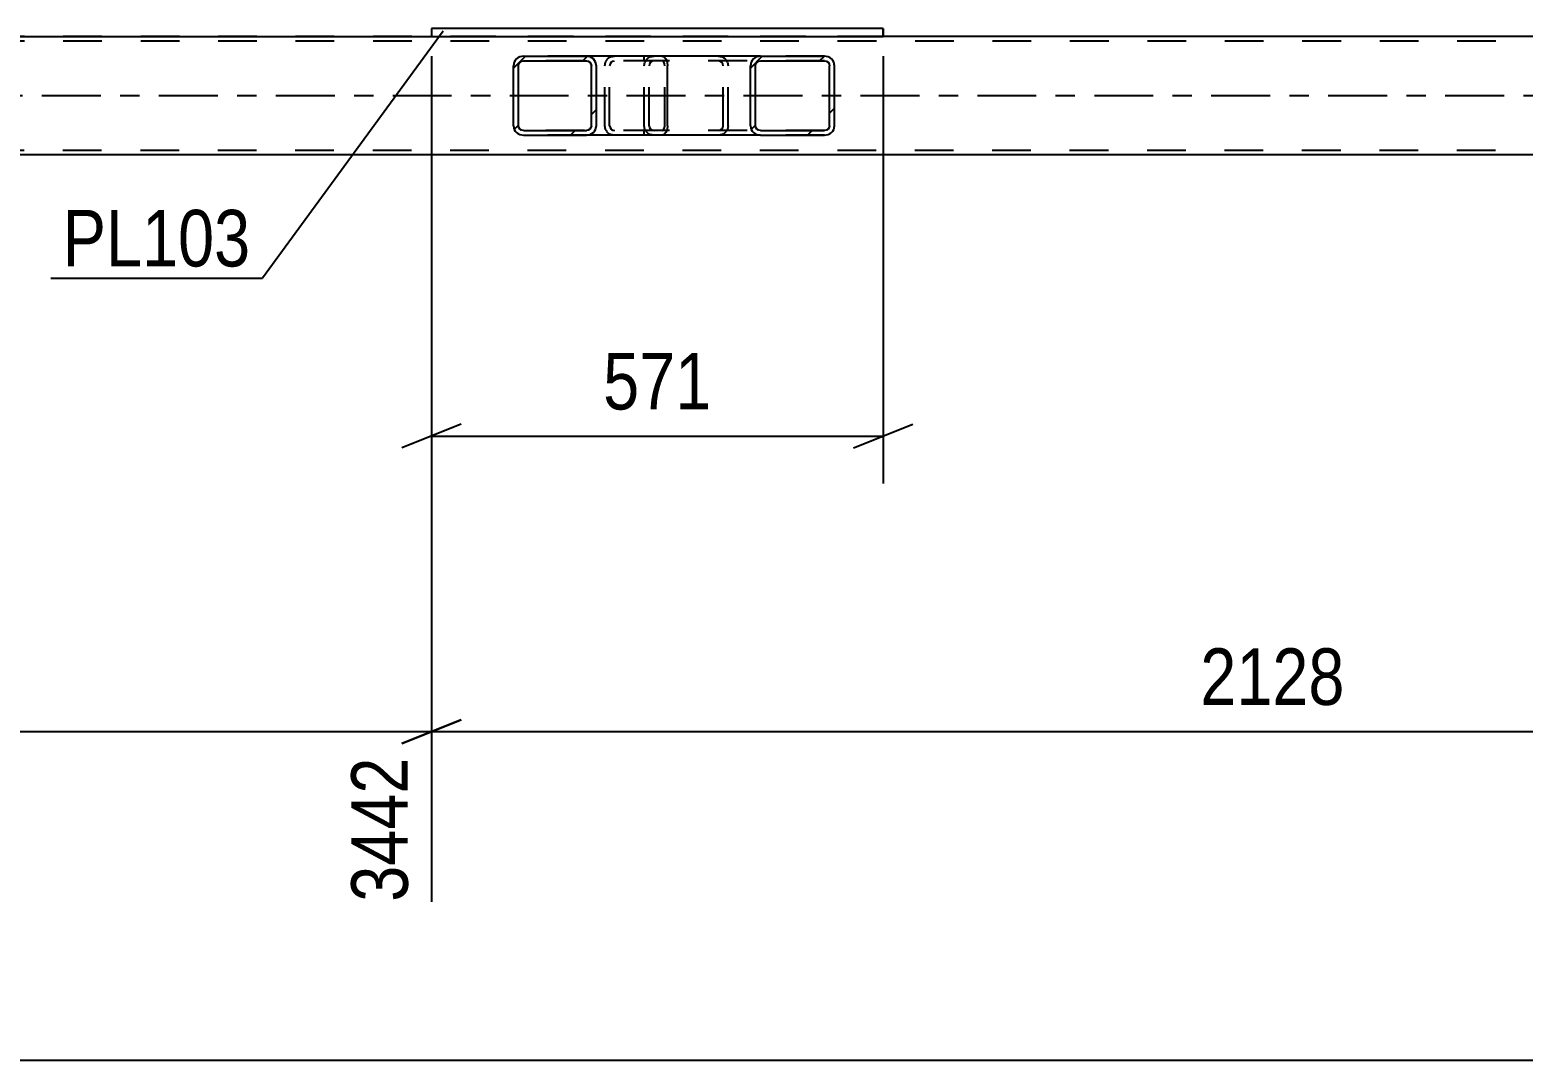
# Model space of a CAD drawing. Header units: millimetres. Extents: x -857 to 332, y -866 to -25.
# Drawn here: x -714.6 to -639, y -596 to -543.8 of the extents above; entities that cross this region are included whole.
import ezdxf

# ---------------------------------------------------------------- set-up
doc = ezdxf.new("R2010")
doc.units = ezdxf.units.MM
doc.linetypes.add('DXK_LINE_DOT2', pattern=[3.9198, 1.9599, -1.9599])
doc.linetypes.add('DXK_LINE_DOT3', pattern=[5.9187, 2.979, -0.9799, 0.9799, -0.9799])
doc.styles.add('Arial Narrow', font='ARIALN.TTF', dxfattribs={"height": 0.2})

# ---------------------------------------------------------------- blocks, each defined once
blk = doc.blocks.new('Part-570388934-8664 - 8534')
at = {"linetype": 'Continuous'}
h = blk.add_hatch(dxfattribs=at)
h.set_pattern_fill('', scale=0.7, style=0, pattern_type=0)
h.set_pattern_definition([(45, (-690.0757, -548.8494), (-1.57154, 1.57154), [])])
h.paths.add_polyline_path([(-690.114, -548.666), (-690.076, -548.849), (-689.967, -549.005), (-689.804, -549.109), (-689.611, -549.146), (-686.427, -549.146), (-686.235, -549.109), (-686.071, -549.005), (-685.962, -548.849), (-685.924, -548.666), (-685.924, -545.626), (-685.962, -545.442), (-686.071, -545.286), (-686.235, -545.182), (-686.427, -545.146), (-689.611, -545.146), (-689.804, -545.182), (-689.967, -545.286), (-690.076, -545.442), (-690.114, -545.626)])
h.paths.add_polyline_path([(-689.843, -545.534), (-689.789, -545.456), (-689.707, -545.404), (-689.611, -545.386), (-686.427, -545.386), (-686.331, -545.404), (-686.249, -545.456), (-686.195, -545.534), (-686.176, -545.626), (-686.176, -548.666), (-686.195, -548.758), (-686.249, -548.835), (-686.331, -548.887), (-686.427, -548.906), (-689.611, -548.906), (-689.707, -548.887), (-689.789, -548.835), (-689.843, -548.758), (-689.863, -548.666), (-689.863, -545.626)])
at = {"color": 2, "linetype": 'Continuous'}
for p, q in [((-690.076, -545.442), (-690.114, -545.626)), ((-690.114, -548.666), (-690.114, -545.626)), ((-689.863, -545.626), (-689.843, -545.534)), ((-689.863, -548.666), (-689.863, -545.626)), ((-689.843, -545.534), (-689.789, -545.456)), ((-689.611, -545.146), (-689.804, -545.182)), ((-689.789, -545.456), (-689.707, -545.404)), ((-689.707, -545.404), (-689.611, -545.386)), ((-689.611, -545.146), (-686.427, -545.146)), ((-689.611, -545.386), (-686.427, -545.386)), ((-682.596, -545.146), (-686.427, -545.146)), ((-686.235, -545.182), (-686.427, -545.146)), ((-686.427, -545.386), (-686.331, -545.404)), ((-686.331, -545.404), (-686.249, -545.456)), ((-686.249, -545.456), (-686.195, -545.534)), ((-686.195, -545.534), (-686.176, -545.626)), ((-686.176, -548.666), (-686.176, -545.626)), ((-685.924, -545.626), (-685.962, -545.442)), ((-685.924, -548.666), (-685.924, -545.626)), ((-682.596, -545.146), (-682.493, -545.182)), ((-682.493, -545.182), (-682.405, -545.286)), ((-682.405, -545.286), (-682.346, -545.442)), ((-682.346, -545.442), (-682.325, -545.626)), ((-682.325, -548.666), (-682.325, -545.626)), ((-690.114, -548.666), (-690.076, -548.849)), ((-689.843, -548.758), (-689.863, -548.666)), ((-686.176, -548.666), (-686.195, -548.758)), ((-685.962, -548.849), (-685.924, -548.666)), ((-682.325, -548.666), (-682.346, -548.849)), ((-689.789, -548.835), (-689.843, -548.758)), ((-689.804, -549.109), (-689.611, -549.146)), ((-689.707, -548.887), (-689.789, -548.835)), ((-689.611, -548.906), (-689.707, -548.887)), ((-689.611, -548.906), (-686.427, -548.906)), ((-689.611, -549.146), (-686.427, -549.146)), ((-686.331, -548.887), (-686.427, -548.906)), ((-686.427, -549.146), (-686.235, -549.109)), ((-682.596, -549.146), (-686.427, -549.146)), ((-686.249, -548.835), (-686.331, -548.887)), ((-686.195, -548.758), (-686.249, -548.835)), ((-682.493, -549.109), (-682.596, -549.146)), ((-682.405, -549.005), (-682.493, -549.109)), ((-682.346, -548.849), (-682.405, -549.005))]:
    blk.add_line(p, q, dxfattribs=at)
at = {"color": 7, "linetype": 'DXK_LINE_DOT2'}
for p, q in [((-686.427, -545.146), (-689.611, -545.146)), ((-682.596, -545.386), (-689.611, -545.386)), ((-685.502, -545.626), (-685.464, -545.442)), ((-685.502, -548.666), (-685.502, -545.626)), ((-685.231, -545.534), (-685.251, -545.626)), ((-685.251, -548.666), (-685.251, -545.626)), ((-685.177, -545.456), (-685.231, -545.534)), ((-685.192, -545.182), (-684.999, -545.146)), ((-685.177, -545.456), (-685.155, -545.442)), ((-685.155, -545.442), (-685.095, -545.404)), ((-685.095, -545.404), (-684.999, -545.386)), ((-683.508, -545.386), (-683.508, -545.146)), ((-682.544, -545.404), (-682.596, -545.386)), ((-682.5, -545.456), (-682.544, -545.404)), ((-682.471, -545.534), (-682.5, -545.456)), ((-682.461, -545.626), (-682.471, -545.534)), ((-682.461, -548.666), (-682.461, -545.626)), ((-685.464, -548.849), (-685.502, -548.666)), ((-685.251, -548.666), (-685.231, -548.758)), ((-682.471, -548.758), (-682.461, -548.666)), ((-682.596, -548.906), (-689.611, -548.906)), ((-686.427, -549.146), (-689.611, -549.146)), ((-685.231, -548.758), (-685.177, -548.835)), ((-684.999, -549.146), (-685.192, -549.109)), ((-685.177, -548.835), (-685.155, -548.849)), ((-685.155, -548.849), (-685.095, -548.887)), ((-685.095, -548.887), (-684.999, -548.906)), ((-683.508, -549.146), (-683.508, -548.906)), ((-682.596, -548.906), (-682.544, -548.887)), ((-682.544, -548.887), (-682.5, -548.835)), ((-682.5, -548.835), (-682.471, -548.758))]:
    blk.add_line(p, q, dxfattribs=at)
at = {"color": 2, "linetype": 'Continuous'}
for centre, start, end in [((-689.626, -545.641), 111.19408, 156.15058), ((-686.412, -545.641), 23.84942, 68.80592), ((-689.626, -548.65), 203.84942, 248.80592), ((-686.412, -548.65), 291.19408, 336.15058)]:
    blk.add_arc(centre, 0.492, start, end, dxfattribs=at)
at = {"color": 7, "linetype": 'DXK_LINE_DOT2'}
for centre, start, end in [((-685.014, -545.641), 111.1941, 156.15059), ((-685.014, -548.65), 203.84941, 248.8059)]:
    blk.add_arc(centre, 0.492, start, end, dxfattribs=at)
blk = doc.blocks.new('Part-570388934-8663 - 8534')
at = {"linetype": 'Continuous'}
h = blk.add_hatch(dxfattribs=at)
h.set_pattern_fill('', scale=0.7, style=0, pattern_type=0)
h.set_pattern_definition([(45, (-678.0842, -548.8494), (-1.57154, 1.57154), [])])
h.paths.add_polyline_path([(-678.123, -548.666), (-678.084, -548.849), (-677.973, -549.005), (-677.808, -549.109), (-677.612, -549.146), (-674.377, -549.146), (-674.182, -549.109), (-674.016, -549.005), (-673.905, -548.849), (-673.866, -548.666), (-673.866, -545.626), (-673.905, -545.442), (-674.016, -545.286), (-674.182, -545.182), (-674.377, -545.146), (-677.612, -545.146), (-677.808, -545.182), (-677.973, -545.286), (-678.084, -545.442), (-678.123, -545.626)])
h.paths.add_polyline_path([(-677.848, -545.534), (-677.793, -545.456), (-677.71, -545.404), (-677.612, -545.386), (-674.377, -545.386), (-674.279, -545.404), (-674.197, -545.456), (-674.141, -545.534), (-674.122, -545.626), (-674.122, -548.666), (-674.141, -548.758), (-674.197, -548.835), (-674.279, -548.887), (-674.377, -548.906), (-677.612, -548.906), (-677.71, -548.887), (-677.793, -548.835), (-677.848, -548.758), (-677.868, -548.666), (-677.868, -545.626)])
at = {"color": 7, "linetype": 'DXK_LINE_DOT2'}
for p, q in [((-683.508, -545.626), (-683.47, -545.442)), ((-683.508, -548.666), (-683.508, -545.626)), ((-683.234, -545.534), (-683.253, -545.626)), ((-683.253, -548.666), (-683.253, -545.626)), ((-683.178, -545.456), (-683.234, -545.534)), ((-683.193, -545.182), (-682.998, -545.146)), ((-683.095, -545.404), (-683.178, -545.456)), ((-682.998, -545.386), (-683.095, -545.404)), ((-682.596, -545.146), (-682.998, -545.146)), ((-674.377, -545.386), (-682.998, -545.386)), ((-679.763, -545.146), (-679.567, -545.182)), ((-679.665, -545.404), (-679.763, -545.386)), ((-679.582, -545.456), (-679.665, -545.404)), ((-679.527, -545.534), (-679.582, -545.456)), ((-679.507, -545.626), (-679.527, -545.534)), ((-679.507, -548.666), (-679.507, -545.626)), ((-679.291, -545.442), (-679.252, -545.626)), ((-679.252, -548.666), (-679.252, -545.626)), ((-674.377, -545.146), (-677.612, -545.146)), ((-683.47, -548.849), (-683.508, -548.666)), ((-683.253, -548.666), (-683.234, -548.758)), ((-679.527, -548.758), (-679.507, -548.666)), ((-679.252, -548.666), (-679.291, -548.849)), ((-683.234, -548.758), (-683.178, -548.835)), ((-682.998, -549.146), (-683.193, -549.109)), ((-683.178, -548.835), (-683.095, -548.887)), ((-683.095, -548.887), (-682.998, -548.906)), ((-674.377, -548.906), (-682.998, -548.906)), ((-682.596, -549.146), (-682.998, -549.146)), ((-679.763, -548.906), (-679.665, -548.887)), ((-679.567, -549.109), (-679.763, -549.146)), ((-679.665, -548.887), (-679.582, -548.835)), ((-679.582, -548.835), (-679.527, -548.758)), ((-674.377, -549.146), (-677.612, -549.146))]:
    blk.add_line(p, q, dxfattribs=at)
at = {"color": 2, "linetype": 'Continuous'}
for p, q in [((-677.612, -545.146), (-682.596, -545.146)), ((-678.084, -545.442), (-678.123, -545.626)), ((-678.123, -548.666), (-678.123, -545.626)), ((-677.868, -545.626), (-677.848, -545.534)), ((-677.868, -548.666), (-677.868, -545.626)), ((-677.848, -545.534), (-677.793, -545.456)), ((-677.612, -545.146), (-677.808, -545.182)), ((-677.793, -545.456), (-677.71, -545.404)), ((-677.71, -545.404), (-677.612, -545.386)), ((-677.612, -545.146), (-674.377, -545.146)), ((-677.612, -545.386), (-674.377, -545.386)), ((-674.182, -545.182), (-674.377, -545.146)), ((-674.377, -545.386), (-674.279, -545.404)), ((-674.279, -545.404), (-674.197, -545.456)), ((-674.197, -545.456), (-674.141, -545.534)), ((-674.141, -545.534), (-674.122, -545.626)), ((-674.122, -548.666), (-674.122, -545.626)), ((-673.866, -545.626), (-673.905, -545.442)), ((-673.866, -548.666), (-673.866, -545.626)), ((-678.123, -548.666), (-678.084, -548.849)), ((-677.848, -548.758), (-677.868, -548.666)), ((-674.122, -548.666), (-674.141, -548.758)), ((-673.905, -548.849), (-673.866, -548.666)), ((-677.612, -549.146), (-682.596, -549.146)), ((-677.793, -548.835), (-677.848, -548.758)), ((-677.808, -549.109), (-677.612, -549.146)), ((-677.71, -548.887), (-677.793, -548.835)), ((-677.612, -548.906), (-677.71, -548.887)), ((-677.612, -548.906), (-674.377, -548.906)), ((-677.612, -549.146), (-674.377, -549.146)), ((-674.279, -548.887), (-674.377, -548.906)), ((-674.377, -549.146), (-674.182, -549.109)), ((-674.197, -548.835), (-674.279, -548.887)), ((-674.141, -548.758), (-674.197, -548.835))]:
    blk.add_line(p, q, dxfattribs=at)
at = {"color": 7, "linetype": 'DXK_LINE_DOT2'}
for centre, start, end in [((-683.017, -545.646), 110.75832, 155.68004), ((-679.743, -545.646), 24.31996, 69.24168), ((-683.017, -548.645), 204.31996, 249.24168), ((-679.743, -548.645), 290.75832, 335.68004)]:
    blk.add_arc(centre, 0.496, start, end, dxfattribs=at)
at = {"color": 2, "linetype": 'Continuous'}
for centre, start, end in [((-677.632, -545.646), 110.75833, 155.68006), ((-674.358, -545.646), 24.31994, 69.24167), ((-677.632, -548.645), 204.31994, 249.24167), ((-674.358, -548.645), 290.75833, 335.68006)]:
    blk.add_arc(centre, 0.496, start, end, dxfattribs=at)
blk = doc.blocks.new('Part-570388934-8980 - 8534')
at = {"color": 2, "linetype": 'Continuous'}
for p, q in [((-694.266, -543.746), (-694.266, -544.146)), ((-671.408, -543.746), (-694.266, -543.746)), ((-694.266, -544.146), (-671.408, -544.146)), ((-671.408, -543.746), (-671.408, -544.146)), ((-671.408, -543.746), (-671.408, -543.746)), ((-671.408, -544.146), (-671.408, -544.146))]:
    blk.add_line(p, q, dxfattribs=at)
at = {"color": 7, "linetype": 'DXK_LINE_DOT2'}
for p, q in [((-694.266, -543.746), (-694.266, -544.146)), ((-671.408, -544.146), (-671.408, -543.746)), ((-671.408, -543.746), (-671.408, -543.746)), ((-671.408, -544.146), (-671.408, -544.146))]:
    blk.add_line(p, q, dxfattribs=at)
blk = doc.blocks.new('Part-570388934-9082 - 8534')
at = {"color": 7, "linetype": 'DXK_LINE_DOT2'}
for p, q in [((-107.298, -544.146), (-779.4, -544.146)), ((-671.408, -544.146), (-694.266, -544.146)), ((-107.298, -544.386), (-787.4, -544.386)), ((-787.4, -549.906), (-107.298, -549.906))]:
    blk.add_line(p, q, dxfattribs=at)
at = {"color": 2, "linetype": 'Continuous'}
for p, q in [((-756.542, -544.146), (-694.266, -544.146)), ((-609.132, -544.146), (-671.408, -544.146)), ((-111.297, -550.146), (-787.4, -550.146))]:
    blk.add_line(p, q, dxfattribs=at)
at = {"color": 7, "linetype": 'DXK_LINE_DOT3'}
blk.add_line((-107.298, -547.146), (-787.4, -547.146), dxfattribs=at)
blk = doc.blocks.new('StraightDimension-570388934-10656 - 8534')
at = {"color": 7, "linetype": 'Continuous'}
blk.add_line((-802.653, -595.973), (-106.498, -595.973), dxfattribs=at)
blk = doc.blocks.new('StraightDimension-570388934-10436 - 8534')
at = {"color": 7, "linetype": 'Continuous'}
for p, q in [((-694.266, -545.146), (-694.266, -587.953)), ((-692.766, -578.74), (-695.766, -579.94)), ((-694.266, -579.34), (-609.132, -579.34))]:
    blk.add_line(p, q, dxfattribs=at)
at = {"color": 0}
blk.add_wipeout([(-647.443, -578.59), (-647.443, -574.39), (-655.955, -574.39), (-655.955, -578.59)], dxfattribs=at)
at = {"color": 3, "style": 'Arial Narrow'}
blk.add_text('2128', height=2.8633, dxfattribs=at).set_placement((-655.355, -577.99))
blk = doc.blocks.new('StraightDimension-570388934-10162 - 8534')
at = {"color": 7, "linetype": 'Continuous'}
for p, q in [((-694.266, -545.146), (-694.266, -566.782)), ((-671.408, -545.146), (-671.408, -566.782)), ((-692.766, -563.782), (-695.766, -564.982)), ((-672.908, -564.982), (-669.908, -563.782)), ((-694.266, -564.382), (-671.408, -564.382))]:
    blk.add_line(p, q, dxfattribs=at)
at = {"color": 0}
blk.add_wipeout([(-679.495, -563.632), (-679.495, -559.432), (-686.179, -559.432), (-686.179, -563.632)], dxfattribs=at)
at = {"color": 3, "style": 'Arial Narrow'}
blk.add_text('571', height=2.8633, dxfattribs=at).set_placement((-685.579, -563.032))
blk = doc.blocks.new('StraightDimension-570388934-10428 - 8534')
at = {"color": 7, "linetype": 'Continuous'}
for p, q in [((-694.266, -545.146), (-694.266, -587.953)), ((-695.766, -579.94), (-692.766, -578.74)), ((-779.4, -579.34), (-694.266, -579.34))]:
    blk.add_line(p, q, dxfattribs=at)
at = {"color": 0, "linetype": 'Continuous'}
blk.add_wipeout([(-694.866, -580.04), (-699.066, -580.04), (-699.066, -588.553), (-694.866, -588.553)], dxfattribs=at)
at = {"color": 3, "linetype": 'Continuous', "style": 'Arial Narrow'}
blk.add_text('3442', height=2.8633, rotation=90.00021, dxfattribs=at).set_placement((-695.466, -587.953))
blk = doc.blocks.new('Mark-570388934-8976 - 8534')
at = {"color": 30, "linetype": 'Continuous'}
for p in [(-693.673, -543.88), (-713.532, -556.39)]:
    blk.add_line(p, (-702.828, -556.39), dxfattribs=at)
at = {"color": 0}
blk.add_wipeout([(-703.428, -555.79), (-703.428, -552.79), (-712.932, -552.79), (-712.932, -555.79)], dxfattribs=at)
blk.add_wipeout([(-703.428, -555.79), (-703.428, -552.79), (-712.932, -552.79), (-712.932, -555.79)], dxfattribs=at)
at = {"color": 3, "style": 'Arial Narrow'}
blk.add_text('PL103', height=2.8633, dxfattribs=at).set_placement((-712.932, -555.79))

msp = doc.modelspace()

# ---------------------------------------------------------------- block references
for name in ['Part-570388934-9082 - 8534', 'Part-570388934-8980 - 8534', 'Part-570388934-8664 - 8534', 'Part-570388934-8663 - 8534', 'StraightDimension-570388934-10656 - 8534']:
    msp.add_blockref(name, (0, 0))

# ---------------------------------------------------------------- next in the draw order: block references
msp.add_blockref('StraightDimension-570388934-10436 - 8534', (0, 0))

# ---------------------------------------------------------------- next in the draw order: block references
msp.add_blockref('StraightDimension-570388934-10162 - 8534', (0, 0))

# ---------------------------------------------------------------- next in the draw order: block references
msp.add_blockref('StraightDimension-570388934-10428 - 8534', (0, 0))

# ---------------------------------------------------------------- next in the draw order: block references
msp.add_blockref('Mark-570388934-8976 - 8534', (0, 0))

doc.saveas('drawing.dxf')
